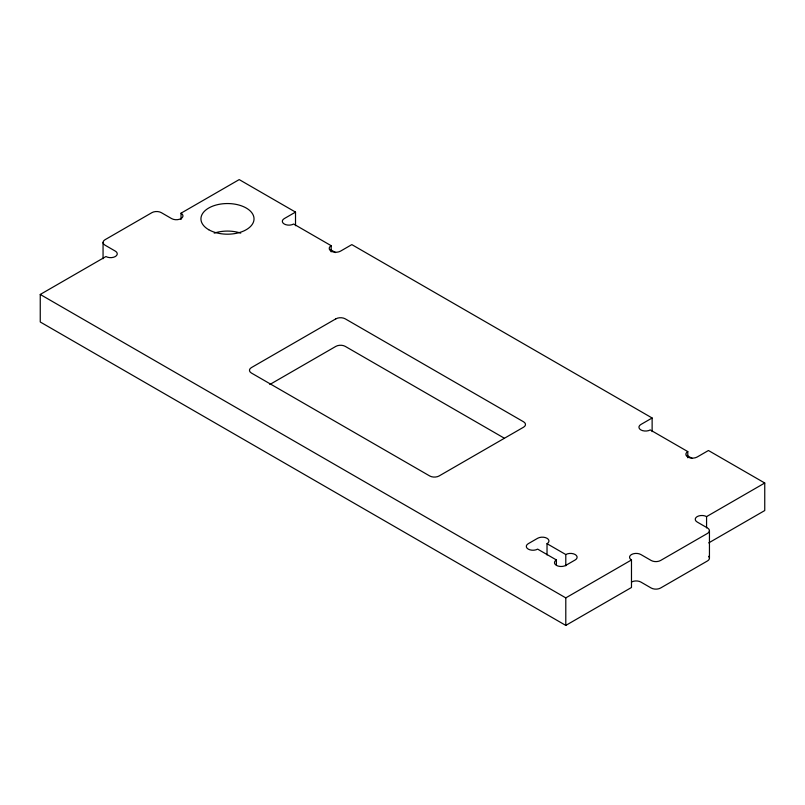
<?xml version="1.0" encoding="UTF-8"?>
<svg xmlns="http://www.w3.org/2000/svg" width="805" height="805" viewBox="0 0 805 805"><rect width="100%" height="100%" fill="white"/><g stroke="black" fill="none" stroke-linecap="round" stroke-linejoin="round"><path stroke-width="1.21" d="M708.722 542.892L764.75 510.541L764.75 483.01L706.569 516.609A6.631 3.834 0 0 0 697.18 516.609A6.631 3.834 0 0 0 697.18 522.022L707.504 527.989A6.631 3.834 0 0 1 707.504 533.403L660.583 560.491A6.631 3.834 0 0 1 651.195 560.491L640.871 554.534A6.631 3.834 0 0 0 631.482 554.534A6.631 3.834 0 0 0 631.482 559.958L631.482 587.479L565.794 625.404L40.25 321.99L40.25 294.459L105.938 256.533A6.631 3.834 0 0 0 115.326 256.533A6.631 3.834 0 0 0 115.326 251.12L105.002 245.153A6.631 3.834 0 0 1 105.002 239.739L151.924 212.641A6.631 3.834 0 0 1 161.312 212.641L171.636 218.608A6.631 3.834 0 0 0 181.024 218.608A6.631 3.834 0 0 0 181.024 213.184L239.206 179.596L295.516 212.107L295.516 225.722M295.516 212.107L284.256 218.608A6.631 3.834 0 0 0 284.256 224.021A6.631 3.834 0 0 0 293.634 224.021L331.177 245.696L331.177 251.885M269.816 384.508L335.866 346.371A6.631 3.834 0 0 1 345.254 346.371L503.99 438.011M652.131 431.621L652.131 417.996L640.871 424.497A6.631 3.834 0 0 0 640.871 429.92A6.631 3.834 0 0 0 650.259 429.92L687.792 451.585L687.792 457.783M40.25 294.459L565.794 597.884L631.482 559.958M652.131 417.996L351.825 244.609L340.565 251.12A6.631 3.834 0 0 1 331.147 251.13A6.631 3.834 0 0 1 331.177 245.696M764.75 483.01L708.44 450.508L697.18 457.009A6.631 3.834 0 0 1 687.792 457.009A6.631 3.834 0 0 1 687.792 451.585M330.161 249.449L335.584 252.579M686.786 455.338L692.199 458.468M547.028 543.697L565.794 554.534A6.631 3.834 0 0 1 575.183 554.534A6.631 3.834 0 0 1 575.183 559.958L565.794 565.372A6.631 3.834 0 0 1 556.406 565.372A6.631 3.834 0 0 1 556.406 559.958L537.639 549.121A6.631 3.834 0 0 1 528.251 549.121A6.631 3.834 0 0 1 528.251 543.697L537.639 538.283A6.631 3.834 0 0 1 547.028 538.283A6.631 3.834 0 0 1 547.028 543.697L547.028 554.957M709.447 530.696L709.447 558.217M706.569 516.609L706.569 527.869M565.794 554.534L565.794 565.794M565.794 597.884L565.794 625.404M556.406 559.958L556.406 564.909M181.024 213.184L181.024 219.443M103.06 242.446L103.06 258.707M708.561 556.305A6.631 3.834 0 0 1 707.504 560.924L660.583 588.022A6.631 3.834 0 0 1 651.195 588.022L640.871 582.055A6.631 3.834 0 0 0 631.482 582.055M214.211 233.128A26.545 15.325 0 0 1 240.755 233.128M335.866 318.84L251.402 367.603A6.631 3.834 0 0 0 251.402 373.027L429.719 475.966A6.631 3.834 0 0 0 439.097 475.966L523.562 427.203A6.631 3.834 0 0 0 523.562 421.79L345.254 318.84A6.631 3.834 0 0 0 335.866 318.84M208.716 229.707A26.545 15.325 0 0 0 253.122 222.834A26.545 15.325 0 0 0 220.61 204.068A26.545 15.325 0 0 0 208.716 229.707"/></g></svg>
